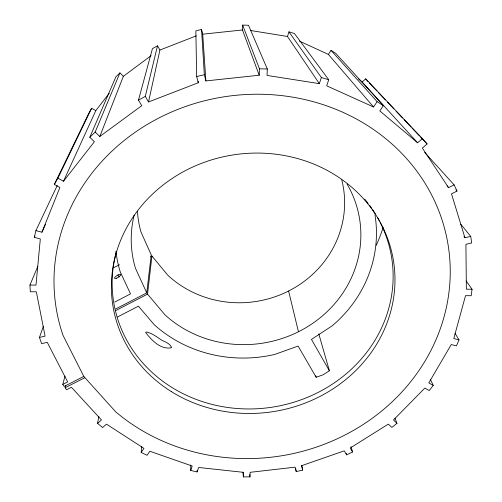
<?xml version="1.0" encoding="UTF-8"?>
<svg xmlns="http://www.w3.org/2000/svg" width="502" height="502" viewBox="0 0 502 502"><rect width="100%" height="100%" fill="white"/><g stroke="black" fill="none" stroke-linecap="round" stroke-linejoin="round"><path stroke-width="0.75" d="M301.796 465.486L302.675 470.104L296.23 471.579L295.12 467.167L250.147 472.313L249.952 476.875L243.344 476.9L243.526 472.338L198.641 467.475L197.148 471.924L190.722 470.487L190.747 465.028M99.791 136.494L123.354 76.31L119.934 72.884L95.179 132.039L99.791 136.494L141.733 105.677L138.483 100.136L152.432 48.638L157.515 45.814L145.285 96.409L148.523 101.962L198.246 82.78L196.677 76.549L195.849 30.848L201.553 29.455L204.339 74.698L205.889 80.929L259.208 75.225L242.479 29.969L242.635 25.1L248.496 25.263L267.315 69L267.039 75.419L319.341 83.639L321.368 77.54L288.945 31.858L287.483 36.489L319.341 83.639M259.208 75.225L259.465 68.805L242.635 25.1M190.722 470.487L192.203 466.032L149.816 451.248L147.067 455.308L141.181 452.453L141.765 446.24M347.033 184.002A115.002 107.334 -8.8 0 1 314.785 321.889A115.002 107.334 -8.8 0 1 165.032 314.905L147.538 294.122L151.943 256.014L150.556 256.735M115.68 308.962L146.747 292.886L151.234 254.878L141.075 232.225A103.782 98.241 -8.8 0 1 137.473 211.499M466.17 280.963L472.056 289.24L471.19 295.722L465.517 295.672L453.795 338.555L459.01 339.898L456.462 345.884L451.26 344.548L428.808 382.926L433.257 385.385L429.279 390.55L424.83 388.102L393.493 419.986L396.963 423.337L391.842 427.434L388.366 424.096L350.239 447.991L352.573 451.995L346.625 454.843L344.278 450.846L301.583 465.693L302.675 470.104M141.181 452.453L143.923 448.374L106.474 424.146L102.577 427.553L97.583 423.374L98.838 416.453M148.523 101.962L159.912 50.049L157.515 45.814M83.809 376.425L62.988 335.298A198.503 181.78 -8.8 0 1 262.326 94.282A198.503 181.78 -8.8 0 1 434.174 343.807A198.503 181.78 -8.8 0 1 115.68 411.809L83.809 376.425L64.174 386.427L62.769 384.425L67.663 381.934L47.257 342.326L41.635 343.644L39.445 337.457L45.086 336.133L36.339 291.813L30.308 291.756L29.944 285.061L35.993 285.117L40.323 238.921L34.293 237.371L35.906 230.631L57.222 185.527M97.583 423.374L101.486 419.954L71.403 387.262L66.521 389.747L65.116 387.757L65.706 385.486M62.769 384.425L65.003 376.105M288.945 31.858L294.473 33.54L328.728 79.743L326.689 85.823L373.557 106.982L377.127 101.668L331.025 50.369L328.408 54.423L373.557 106.982M39.445 337.457L43.329 326.356M35.906 230.631L41.948 232.194L59.889 187.491L54.329 184.435L88.898 113.069L91.653 108.244L95.8 110.641L109.223 93.303M29.944 285.061L37.832 266.361M91.653 108.244L57.918 178.172L63.49 181.247L94.407 141.715L89.789 137.278L115.868 76.881L119.934 72.884M41.948 232.194L45.5 224.344M63.49 181.247L95.8 110.641M34.293 237.371L34.952 235.959M54.329 184.435L57.918 178.172M331.025 50.369L335.788 53.413L383.396 105.627L379.819 110.923L417.626 142.8L422.383 138.627L427.108 143.948L422.351 148.096L448.593 187.673L454.097 184.862L456.996 191.055L451.505 193.854L464.915 237.741L470.719 236.379L471.704 242.949L465.919 244.305L466.364 289.19L472.056 289.24M89.789 137.278L95.179 132.039M358.61 79.04L362.155 82.052L365.676 78.852L422.383 138.627M123.354 76.31L151.127 55.622M318.801 333.912L329.381 370.765L323.2 374.768L316.166 377.266L298.088 346.06L274.719 354.443A130.827 122.143 -8.8 0 1 154.133 324.631L138.433 306.182L117.556 316.957M138.483 100.136L145.285 96.409M113.948 267.61L119.426 264.736M114.745 302.066L130.514 293.883L120.229 271.814A130.827 122.143 -8.8 0 1 115.924 251.22M115.786 310.543L147.538 294.122M65.116 387.757L84.738 377.761M159.912 50.049L196.295 35.855M196.677 76.549L204.339 74.698M201.553 29.455L202.714 34.186L242.479 29.969M259.465 68.805L267.315 69M250.63 30.503L287.483 36.489M321.368 77.54L328.728 79.743M299.374 41.095L328.408 54.423M377.127 101.668L383.396 105.627M369.334 82.968L376.826 90.868M378.426 92.563L385.385 99.904M387.525 102.163L393.938 108.94M396.078 111.199L402.497 117.97M404.104 119.664L411.056 127.006M412.129 128.135L419.616 136.042M420.689 137.171L427.108 143.948M362.155 82.052L417.626 142.8M424.686 152.413L454.097 184.862M455.954 189.894L456.996 191.055M365.676 78.852L367.966 81.424M447.05 185.916L448.593 187.673M151.943 256.014L167.737 275.165A103.782 98.241 -8.8 0 0 291.599 289.434A103.782 98.241 -8.8 0 0 341.793 179.967M460.798 224.25L470.719 236.379M463.942 236.524L464.915 237.741M117.957 274.964L119.212 276.909M454.988 333.196L459.01 339.898M329.381 370.765L311.466 339.402L332.155 325.836A130.827 122.143 -8.8 0 0 374.981 214.881M430.503 379.776L433.257 385.385M146.747 292.886L135.446 268.225A115.002 107.334 -8.8 0 1 134.134 215.207M394.992 418.241L396.963 423.337M351.061 446.724L352.573 451.995M346.211 453.337L346.625 454.843M315.783 375.766L316.166 377.266M288.606 291.016L298.452 331.753M295.672 468.485L296.23 471.579M249.726 474.534L249.952 476.875M242.943 472.219L243.344 476.9M202.714 34.186L205.889 80.929M198.208 81.23L198.246 82.78M197.142 470.361L197.148 471.924M383.151 227.343A151.058 143.829 -8.8 0 1 376.23 245.271M380.133 222.386A140.761 128.907 -8.8 0 1 266.073 407.994A140.761 128.907 -8.8 0 1 116.238 252.148M364.647 199.049A140.761 128.907 -8.8 0 1 368.104 203.354M369.522 205.236A140.761 128.907 -8.8 0 1 371.806 208.437M372.691 209.729A140.761 128.907 -8.8 0 1 375.226 213.67M377.598 217.667A140.761 128.907 -8.8 0 1 379.437 221.031M171.358 347.139L170.956 347.848C160.464 349.618 151.297 340.061 145.649 332.418L146.239 331.941C152.144 333.133 157.063 337.137 162.008 340.375C165.365 342.019 169.845 343.424 171.358 347.139M116.602 278.177A3.652 1.092 -32.4 0 0 120.769 274.437A3.652 1.092 -32.4 0 0 115.661 276.539A3.652 1.092 -32.4 0 0 116.602 278.177M171.251 391.547A142.079 129.911 -8.8 0 0 394.384 291.775A142.079 129.911 -8.8 0 0 193.916 166.501A142.079 129.911 -8.8 0 0 171.251 391.547"/></g></svg>
